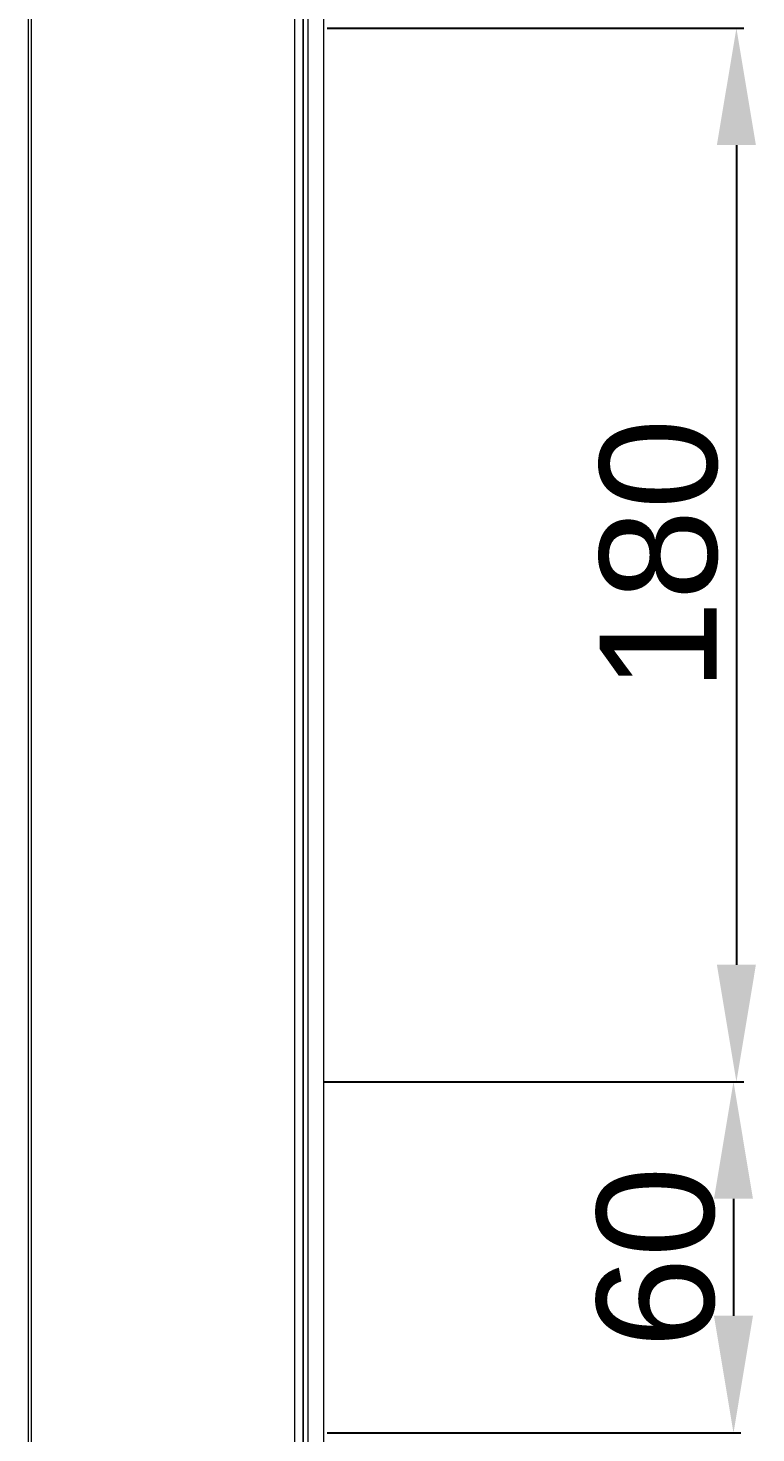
# Model space of a CAD drawing. Header units: millimetres. Extents: x 4134 to 7422, y 1400 to 3585.
# Drawn here: x 6573.4 to 6697.8, y 2640.8 to 2880.8 of the extents above; entities that cross this region are included whole.
import ezdxf

# ---------------------------------------------------------------- set-up
doc = ezdxf.new("R2010")
doc.units = ezdxf.units.MM
for name, color, linetype in [('000-PI-ORMAR', 2, 'Continuous'), ('000-PI_TEXT', 7, 'Continuous'), ('002-PI-Kabelska kanalica', 150, 'Continuous')]:
    doc.layers.add(name, color=color, linetype=linetype)
doc.styles.get("Standard").update_dxf_attribs({"font": 'arial.ttf'})
doc.dimstyles.new('ISO-25-lb', dxfattribs={"dimtxt": 8, "dimasz": 8, "dimexe": 1.25, "dimexo": 0.625, "dimtad": 1, "dimtxsty": 'Standard', "dimcen": 5, "dimadec": 0, "dimazin": 0, "dimtfac": 1, "dimtmove": 0, "dimatfit": 3, "dimfxl": 1, "dimarcsym": 0})

# ---------------------------------------------------------------- blocks, each defined once
blk = doc.blocks.new('*U530')
at = {"layer": '002-PI-Kabelska kanalica', "color": 0, "linetype": 'ByBlock', "lineweight": 0}
blk.add_line((-20, -100), (-20, 1285), dxfattribs=at)
blk = doc.blocks.new('*D676')
at = {"layer": '000-PI_TEXT', "color": 0, "linetype": 'ByBlock', "lineweight": -2, "ltscale": 0.25, "transparency": 16777216}
for p, q in [((6624.57, 2880.77), (6695.72, 2880.77)), ((6694.47, 2860.77), (6694.47, 2720.76)), ((6624.57, 2700.76), (6695.72, 2700.76))]:
    blk.add_line(p, q, dxfattribs=at)
at = {"layer": '000-PI_TEXT', "color": 0, "linetype": 'ByBlock', "ltscale": 0.25, "transparency": 16777216}
for points in [[(6691.13, 2860.77), (6697.8, 2860.77), (6694.47, 2880.77)], [(6691.13, 2720.76), (6697.8, 2720.76), (6694.47, 2700.76)]]:
    blk.add_solid(points, dxfattribs=at)
at = {"layer": 'Defpoints', "color": 0, "linetype": 'ByBlock', "ltscale": 0.25, "transparency": 16777216}
for p in [(6623.95, 2880.77), (6623.95, 2700.76), (6694.47, 2700.76)]:
    blk.add_point(p, dxfattribs=at)
at = {"layer": '000-PI_TEXT', "color": 0, "linetype": 'ByBlock', "lineweight": 0, "ltscale": 0.25, "transparency": 16777216, "insert": (6681.25, 2790.76), "char_height": 20, "attachment_point": 5, "rotation": 90}
blk.add_mtext('180', dxfattribs=at)
blk = doc.blocks.new('*D677')
at = {"layer": '000-PI_TEXT', "color": 0, "linetype": 'ByBlock', "lineweight": -2, "ltscale": 0.25, "transparency": 16777216}
for p, q in [((6624.07, 2700.76), (6695.22, 2700.76)), ((6693.97, 2680.76), (6693.97, 2660.77)), ((6624.57, 2640.77), (6695.22, 2640.77))]:
    blk.add_line(p, q, dxfattribs=at)
at = {"layer": '000-PI_TEXT', "color": 0, "linetype": 'ByBlock', "ltscale": 0.25, "transparency": 16777216}
for points in [[(6690.63, 2680.76), (6697.3, 2680.76), (6693.97, 2700.76)], [(6690.63, 2660.77), (6697.3, 2660.77), (6693.97, 2640.77)]]:
    blk.add_solid(points, dxfattribs=at)
at = {"layer": 'Defpoints', "color": 0, "linetype": 'ByBlock', "ltscale": 0.25, "transparency": 16777216}
for p in [(6623.45, 2700.76), (6623.95, 2640.77), (6693.97, 2640.77)]:
    blk.add_point(p, dxfattribs=at)
at = {"layer": '000-PI_TEXT', "color": 0, "linetype": 'ByBlock', "lineweight": 0, "ltscale": 0.25, "transparency": 16777216, "insert": (6680.75, 2670.76), "char_height": 20, "attachment_point": 5, "rotation": 90}
blk.add_mtext('60', dxfattribs=at)

msp = doc.modelspace()

# ---------------------------------------------------------------- linework, layer by layer
at = {"layer": '000-PI-ORMAR', "color": 0, "linetype": 'ByBlock', "lineweight": 0}
for p, q in [((6618.948, 3457.778), (6618.948, 1473.278)), ((6620.448, 3457.778), (6620.448, 1473.278)), ((6620.46, 1473.278), (6620.46, 3457.778)), ((6621.229, 3437.278), (6621.229, 1486.278)), ((6623.948, 3437.278), (6623.948, 1486.278)), ((6573.948, 3405.778), (6573.948, 1515.778))]:
    msp.add_line(p, q, dxfattribs=at)

# ---------------------------------------------------------------- block references
at = {"layer": '002-PI-Kabelska kanalica', "color": 0, "linetype": 'ByBlock', "lineweight": 0, "rotation": 180}
msp.add_blockref('*U530', (6553.448, 3020.778), dxfattribs=at)

# ---------------------------------------------------------------- dimensions: what is measured, and where the dimension line sits
at = {"layer": '000-PI_TEXT', "color": 0, "linetype": 'ByBlock', "lineweight": 0, "ltscale": 0.25}
dim = msp.add_linear_dim(base=(6694.466, 2700.757), p1=(6623.948, 2880.768), p2=(6623.948, 2700.757), angle=90, text='180', dimstyle='ISO-25-lb', override={"dimtxt": 20, "dimasz": 20, "dimgap": 3}, dxfattribs=at)
dim.commit()
dim.dimension.update_dxf_attribs({"geometry": '*D676', "text_midpoint": (6681.254, 2790.763)})
dim = msp.add_linear_dim(base=(6693.966, 2640.768), p1=(6623.448, 2700.757), p2=(6623.948, 2640.768), angle=90, text='60', dimstyle='ISO-25-lb', override={"dimtxt": 20, "dimasz": 20, "dimgap": 3}, dxfattribs=at)
dim.commit()
dim.dimension.update_dxf_attribs({"geometry": '*D677', "text_midpoint": (6693.966, 2670.763), "dimtype": 160})

doc.saveas('drawing.dxf')
